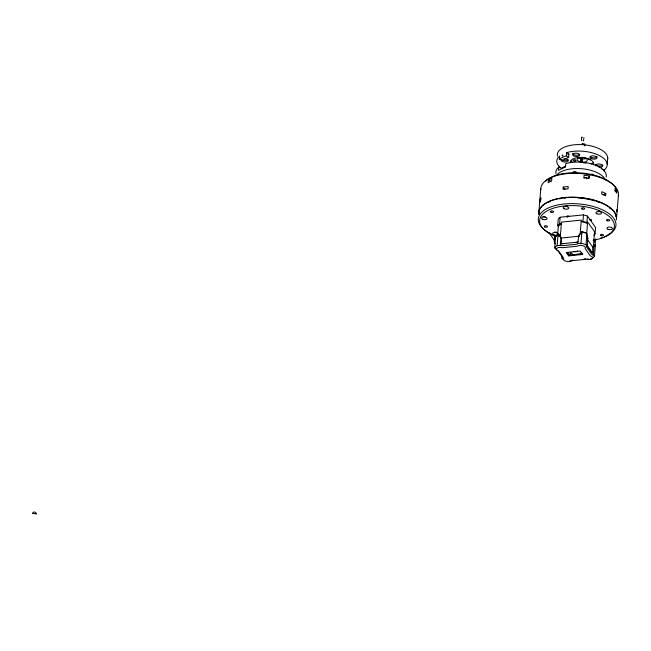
<?xml version="1.0" encoding="UTF-8"?>
<svg xmlns="http://www.w3.org/2000/svg" width="651" height="651" viewBox="0 0 651 651"><rect width="100%" height="100%" fill="white"/><g stroke="black" fill="none" stroke-linecap="round" stroke-linejoin="round"><path stroke-width="0.98" d="M563.327 243.677A3.678 1.717 4.7 0 1 560.405 243.384L560.796 243.93C561.789 241 562.106 235.662 558.045 235.28C562.92 235.564 560.21 242.823 560.251 245.329L557.142 245.639A20.946 9.798 4.7 0 0 554.685 247.885L556.776 249.789M564.93 167.559L564.637 167.047L564.1 167.584M580.513 161.944L580.366 161.912A5.143 2.409 4.7 0 1 578.47 157.908A5.143 2.409 4.7 0 1 586.852 159.023A5.143 2.409 4.7 0 1 582.678 162.221L580.513 161.944L580.635 158.681A5.143 2.409 4.7 0 1 578.226 157.607M538.816 212.608L540.786 188.725M548.402 180.107L548.191 182.695A38.954 18.228 4.7 0 1 551.633 181.035L551.845 178.447A38.954 18.228 4.7 0 0 548.402 180.107L550.779 181.222M559.331 159.357A25.283 11.832 4.7 0 1 566.386 155.858L566.655 152.619L568.884 154.141L568.624 157.371L562.594 160.366L559.331 159.357L559.6 156.118A25.283 11.832 4.7 0 0 556.898 162.66L557.549 164.41L560.389 167.779M554.685 247.885L555.612 236.557L558.395 234.108L559.559 234.913L558.688 236.004M557.712 225.441L559.624 223.7L561.382 223.529L558.33 226.312L557.712 225.441L558.249 218.972L560.153 217.231L583.467 214.887L587.422 216.042L595.592 227.533L595.055 234.002L593.785 235.157M557.622 234.905L558.363 225.889M557.142 245.639L558.07 234.311M559.624 223.7L560.153 217.231M563.237 187.057L563.058 189.319A38.954 18.228 4.7 0 1 568.038 188.823L568.225 186.552A38.954 18.228 4.7 0 0 563.237 187.057L564.978 189.498M560.267 237.135L561.496 222.105L581.286 220.111L580.139 234.14M563.034 259.635L561.943 258.105L562.106 256.16M568.803 255.225L582.637 253.833L582.588 254.484L568.746 255.876L566.866 252.498M580.366 161.912L580.635 158.681L582.165 158.934A5.143 2.409 4.7 0 0 586.372 158.388M580.659 161.936L580.92 158.738L581.612 162.099L581.872 158.893L581.742 162.156L582.01 158.917M583.914 137.573L583.499 140.795M584.728 145.962L584.891 143.985L582.035 143.725L583.597 144.612M560.251 245.329L560.804 245.476A3.678 1.717 4.7 0 0 563.172 245.614L575.728 244.353A3.678 1.717 4.7 0 0 577.225 243.987L577.876 243.555L578.641 235.597L580.057 233.693L581.839 232.879L581.612 233.416L581.872 231.756A20.58 9.627 4.7 0 1 586.836 233.196L586.095 244.727L586.942 246.501A3.678 1.717 4.7 0 0 586.958 247.616L591.36 253.809A3.678 1.717 4.7 0 0 592.345 254.574L594.444 256.478L591.987 258.724L590.433 258.878M586.095 244.727A20.946 9.798 4.7 0 0 580.985 243.238L581.872 231.756M582.93 221.356L581.172 221.535L587.511 223.374L586.893 222.512L582.93 221.356L583.467 214.887M589.301 175.998L589.09 178.586A38.954 18.228 4.7 0 0 583.906 177.788L584.118 175.2A38.954 18.228 4.7 0 1 589.301 175.998L588.284 178.455M586.893 222.512L587.422 216.042M586.722 232.977L587.625 221.95L594.558 231.707L593.24 247.738L587.438 239.576M587.178 246.257L587.788 237.949L587.226 234.962L586.584 234.58M592.41 253.117C593.354 252.507 591.629 245.606 594.094 246.094M593.354 254.948L593.94 247.811C593.281 246.037 596.633 245.508 594.021 245.923L593.517 245.354M594.444 256.478L595.372 245.15L593.557 244.866M604.161 171.53L604.299 169.911L605.145 169.203A25.283 11.832 4.7 0 0 597.48 154.661A25.283 11.832 4.7 0 0 566.655 152.619M607.188 164.264L607.717 157.786M605.821 193.567L605.633 195.837A38.954 18.228 4.7 0 0 601.63 193.957L601.817 191.695A38.954 18.228 4.7 0 1 605.821 193.567L603.078 194.893M616.969 190.597L616.749 193.192A38.954 18.228 4.7 0 0 615.008 190.735L615.219 188.147A38.954 18.228 4.7 0 1 616.969 190.597L615 190.8M616.928 211.738L617.115 209.476A38.954 18.228 4.7 0 1 616.871 210.281M616.489 218.679L618.45 194.787M565.686 165.956L561.959 168.129L558.696 167.128L558.436 170.359L565.483 166.859L565.752 163.629A25.283 11.832 4.7 0 1 593.517 164.508A25.283 11.832 4.7 0 1 606.13 176.991M578.861 236.874L579.089 235.906M578.47 236.362L578.56 235.882M579.309 235.442L579.724 234.832M594.526 245.98L594.387 246.135M593.248 246.208L593.793 245.85M561.943 258.105L562.179 257.861A3.678 1.717 4.7 0 0 562.163 256.746L557.769 250.554A3.678 1.717 4.7 0 0 557.516 250.277M558.721 235.516L559.559 234.913M555.612 236.557L556.003 236.289A20.58 9.627 4.7 0 1 558.395 234.108M559.469 235.841L558.924 235.768L559.518 235.393M567.867 154.425L568.884 154.141M558.924 235.768L559.364 235.808M560.365 238.12L578.983 236.24M560.853 243.84L577.372 242.18M577.876 243.555L580.985 243.238M572.31 254.777L581.872 253.809M584.02 258.935L585.957 258.74M569.69 260.961L571.244 260.807M558.045 235.28L558.387 235.304M581.921 231.911L587.023 233.392M582.393 137.312L581.685 137.109L581.416 140.347L582.124 140.551M601.874 169.162L604.299 169.911M566.386 155.858L568.624 157.371M594.436 233.131L595.055 234.002M586.966 245.403L592.207 252.791M582.588 254.484L580.163 251.074L566.329 252.466L568.746 255.876M567.729 252.661L569.438 255.062M548.988 232.692L553.684 239.291A2.205 1.033 4.7 0 0 554.318 239.78M560.755 237.233L560.828 237.664M561.186 237.802L561.235 238.559M587.788 238.063L587.796 238.559M561.227 238.152L561.227 238.632M592.809 162.856A11.759 5.501 4.7 0 1 591.132 163.954M572.554 162.278A11.759 5.501 4.7 0 1 571.171 160.903M570.284 162.693A11.759 5.501 4.7 0 1 582.637 157.558A11.759 5.501 4.7 0 1 593.5 164.793M557.427 156.191A25.283 11.832 4.7 0 1 582.621 144.693A25.283 11.832 4.7 0 1 607.57 159.511M583.792 163.019A1.473 0.692 4.7 0 1 585.184 162.88L585.542 162.962A1.473 0.692 4.7 0 1 585.867 163.076M590.677 159.65A1.473 0.692 4.7 0 1 589.961 159.715L589.578 159.682A1.473 0.692 4.7 0 1 588.74 158.502M563.912 158.714A3.532 1.652 4.7 0 1 568.209 160.52A3.532 1.652 4.7 0 1 564.262 161.993A3.532 1.652 4.7 0 1 561.333 159.674M595.82 165.818A3.532 1.652 4.7 0 1 598.765 163.995A3.532 1.652 4.7 0 1 602.761 165.81A3.532 1.652 4.7 0 1 599.115 167.315M597.065 156.484A3.532 1.652 4.7 0 1 593.875 157.868A3.532 1.652 4.7 0 1 590.115 156.346M579.65 154.263A3.532 1.652 4.7 0 1 575.704 155.15A3.532 1.652 4.7 0 1 572.774 153.27M568.168 159.788A3.532 1.652 4.7 0 1 565.133 160.748A3.532 1.652 4.7 0 1 561.691 159.658M602.712 165.077A3.532 1.652 4.7 0 1 599.221 166.021A3.532 1.652 4.7 0 1 595.925 164.524M556.711 175.095A25.283 11.832 4.7 0 1 582.499 168.804A25.283 11.832 4.7 0 1 605.365 179.993M555.995 173.671A25.283 11.832 4.7 0 1 558.696 167.128M590.433 174.883A1.579 0.741 4.7 0 1 592.386 174.273A1.579 0.741 4.7 0 1 593.387 175.42M573.653 172.792A1.579 0.741 4.7 0 1 573.523 171.783A1.579 0.741 4.7 0 1 575.63 171.774A1.579 0.741 4.7 0 1 576.127 172.775M540.786 189.832A38.954 18.228 4.7 0 1 580.773 173.565A38.954 18.228 4.7 0 1 618.312 195.886M545.579 181.108A37.481 17.536 4.7 0 1 579.284 172.849A37.481 17.536 4.7 0 1 613.502 185.087M614.422 186.145A37.481 17.536 4.7 0 1 615.211 187.211M538.816 213.715A38.954 18.228 4.7 0 1 578.804 197.448A38.954 18.228 4.7 0 1 616.342 219.769M584.085 177.959A1.579 0.741 4.7 0 1 586.323 177.577A1.579 0.741 4.7 0 1 586.828 178.756M539.15 213.886A38.588 18.057 4.7 0 1 539.337 211.697M548.459 202.29A38.588 18.057 4.7 0 1 550.046 201.574M559.372 198.856A38.588 18.057 4.7 0 1 560.771 198.612M564.368 198.124A38.588 18.057 4.7 0 1 565.849 197.977M577.396 197.847A38.588 18.057 4.7 0 1 582.075 198.27M584.403 198.579A38.588 18.057 4.7 0 1 585.933 198.824M586.697 198.954A38.588 18.057 4.7 0 1 592.638 200.264M593.354 200.451A38.588 18.057 4.7 0 1 594.77 200.858M597.512 201.745A38.588 18.057 4.7 0 1 598.83 202.225M609.369 207.767A38.588 18.057 4.7 0 1 610.638 208.784M615.529 215.269A38.588 18.057 4.7 0 1 615.862 216.384M554.994 235.662A38.954 18.228 4.7 0 1 545.286 209.541A38.954 18.228 4.7 0 1 599.555 208.572A38.954 18.228 4.7 0 1 608.726 234.71M607.318 235.491A38.954 18.228 4.7 0 1 604.177 236.907M602.468 237.534A38.954 18.228 4.7 0 1 600.661 238.103M596.129 239.218A38.954 18.228 4.7 0 1 594.762 239.47M556.1 236.59A37.481 17.536 4.7 0 1 550.209 209.37A37.481 17.536 4.7 0 1 607.407 215.066A37.481 17.536 4.7 0 1 593.053 240.268M538.873 214.529A38.954 18.228 4.7 0 1 577.917 197.522A38.954 18.228 4.7 0 1 616.351 219.761M539.264 214.212A38.588 18.057 4.7 0 1 539.223 212.047M565.483 197.497A38.588 18.057 4.7 0 1 566.956 197.383M595.299 200.492A38.588 18.057 4.7 0 1 596.642 200.923M609.93 207.661A38.588 18.057 4.7 0 1 611.126 208.662M567.721 217.108A1.286 0.602 4.7 0 1 566.679 216.384A1.286 0.602 4.7 0 1 567.973 215.929A1.286 0.602 4.7 0 1 569.234 216.563M589.562 219.403A1.286 0.602 4.7 0 1 591.539 219.9A1.286 0.602 4.7 0 1 590.05 220.518M599.823 211.266A2.791 1.31 4.7 0 1 598.635 211.241M567.582 206.196A2.791 1.31 4.7 0 1 565.255 206.115M545.229 216.75A2.791 1.31 4.7 0 1 542.926 216.401M556.703 232.179A2.791 1.31 4.7 0 1 554.359 232.025M557.419 234.816A2.791 1.31 4.7 0 1 552.748 234.189A2.791 1.31 4.7 0 1 555.425 232.529A2.791 1.31 4.7 0 1 557.761 234.604M577.762 250.928A3.304 1.546 4.7 0 1 573.856 251.595M578.039 241.611A3.678 1.717 4.7 0 1 575.891 242.408M593.517 253.003A3.678 1.717 4.7 0 1 591.515 251.864L587.121 245.671A3.678 1.717 4.7 0 1 587.34 244.312M581.603 252.791A1.099 0.513 4.7 0 1 581.237 252.279M570.675 254.036A1.099 0.513 4.7 0 1 570.089 253.28A1.099 0.513 4.7 0 1 571.684 253.19A1.099 0.513 4.7 0 1 571.895 253.963M595.372 245.15A20.946 9.798 4.7 0 1 594.713 245.932M595.038 244.768A20.58 9.627 4.7 0 1 594.404 245.525M593.948 244.597A19.473 9.114 4.7 0 1 593.354 245.297M587.739 258.781A3.678 1.717 4.7 0 1 588.325 258.886M571.895 260.376A3.678 1.717 4.7 0 1 572.839 260.083M609.149 234.002A2.205 1.033 4.7 0 1 607.676 234.962M595.177 241.139A20.58 9.627 4.7 0 1 594.672 242.091M555.034 238.998A20.58 9.627 4.7 0 1 554.554 235.955M595.527 239.153A20.58 9.627 4.7 0 1 595.47 240.154M594.062 239.991A20.58 9.627 4.7 0 1 594.859 245.028M555.319 243.889A20.58 9.627 4.7 0 1 555.759 236.997M580.692 233.912L580.749 233.912M539.964 200.191L539.777 202.461A38.954 18.228 4.7 0 1 540.761 200.085L540.94 197.814A38.954 18.228 4.7 0 0 539.964 200.191M562.22 155.532C562.651 157.33 563.489 153.473 562.22 155.532M563.457 259.472L564.14 260.555A19.473 9.114 4.7 0 0 568.022 261.686L570.186 261.425A5.143 2.409 4.7 0 1 572.799 260.62L585.363 259.358A5.143 2.409 4.7 0 1 588.699 259.562L590.921 259.383A19.473 9.114 4.7 0 0 592.784 257.674L591.938 256.608A5.143 2.409 4.7 0 1 589.871 255.241L585.469 249.048A5.143 2.409 4.7 0 1 585.452 247.478L584.769 246.395A19.473 9.114 4.7 0 0 580.887 245.264L578.731 245.525A5.143 2.409 4.7 0 1 576.111 246.33L563.546 247.592A5.143 2.409 4.7 0 1 560.21 247.388L557.997 247.567A19.473 9.114 4.7 0 0 556.125 249.276L556.979 250.342A5.143 2.409 4.7 0 1 559.046 251.709L563.44 257.902A5.143 2.409 4.7 0 1 563.457 259.472M574.947 159.902L574.564 159.861A1.473 0.692 4.7 0 0 573.197 160.317A1.473 0.692 4.7 0 0 573.962 161.123L574.32 161.204A1.473 0.692 4.7 0 0 576.062 160.797A1.473 0.692 4.7 0 0 574.947 159.902M36.187 513.891L32.55 513.436A1.839 1.619 15.5 0 1 34.503 512.044A1.839 1.619 15.5 0 1 36.187 513.891M573.604 155.809A3.532 1.652 4.7 0 0 579.545 155.556A3.532 1.652 4.7 0 0 575.403 153.188A3.532 1.652 4.7 0 0 573.604 155.809M590.864 158.453A3.532 1.652 4.7 0 0 596.804 158.193A3.532 1.652 4.7 0 0 592.662 155.833A3.532 1.652 4.7 0 0 590.864 158.453M607.114 220.713A1.579 0.741 4.7 0 0 609.694 220.461A1.579 0.741 4.7 0 0 607.619 219.485A1.579 0.741 4.7 0 0 607.114 220.713M608.01 229.282A2.791 1.31 4.7 0 0 612.469 228.704A2.791 1.31 4.7 0 0 608.652 227.077A2.791 1.31 4.7 0 0 608.01 229.282M596.934 213.772A2.791 1.31 4.7 0 0 601.459 213.276A2.791 1.31 4.7 0 0 597.748 211.583A2.791 1.31 4.7 0 0 596.934 213.772M564.157 208.727A2.791 1.31 4.7 0 0 568.738 208.312A2.791 1.31 4.7 0 0 565.141 206.57A2.791 1.31 4.7 0 0 564.157 208.727M542.381 219.167A2.791 1.31 4.7 0 0 547.011 218.834A2.791 1.31 4.7 0 0 543.536 217.043A2.791 1.31 4.7 0 0 542.381 219.167M582.108 208.995A1.579 0.741 4.7 0 0 584.688 208.735A1.579 0.741 4.7 0 0 582.612 207.767A1.579 0.741 4.7 0 0 582.108 208.995M550.974 212.128A1.579 0.741 4.7 0 0 553.553 211.868A1.579 0.741 4.7 0 0 551.478 210.9A1.579 0.741 4.7 0 0 550.974 212.128M600.987 235.572A1.579 0.741 4.7 0 0 603.567 235.312A1.579 0.741 4.7 0 0 601.5 234.344A1.579 0.741 4.7 0 0 600.987 235.572M544.846 226.979A1.579 0.741 4.7 0 0 547.426 226.719A1.579 0.741 4.7 0 0 545.359 225.751A1.579 0.741 4.7 0 0 544.846 226.979"/></g></svg>
